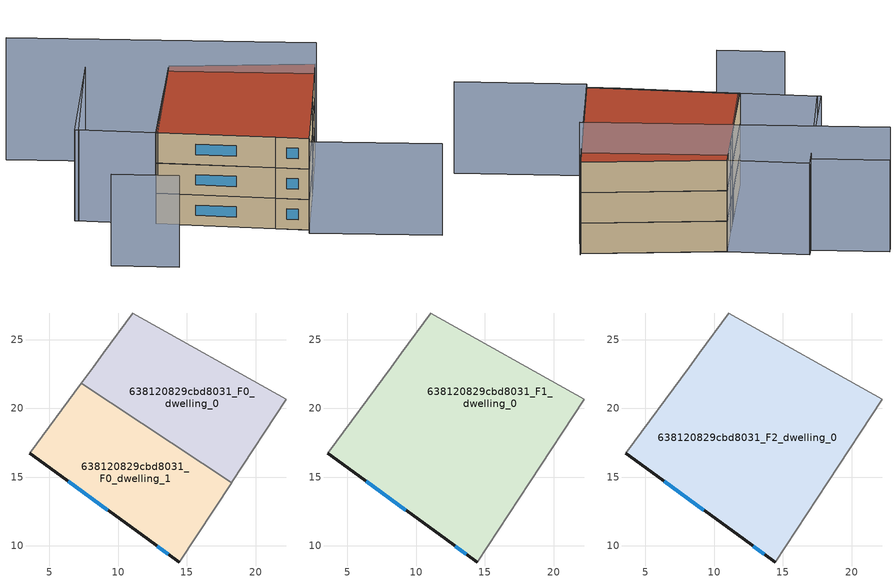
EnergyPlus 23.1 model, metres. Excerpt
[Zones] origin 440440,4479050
638120829cbd8031_F0_dwelling_0
 floor ground (EU_floor_Construction): 18.29,14.6 22.24,20.67 11.09,26.93 8.93,24.01 8.18,22.97 7.33,21.82 18.27,14.57 z0
 wall adiabatic (EU_wall_Construction): 7.33,21.82 8.18,22.97 8.93,24.01 11.09,26.93 22.24,20.67 18.29,14.6 18.27,14.57 z0:3
 wall to 638120829cbd8031_F0_dwelling_1 (EU_wall_Construction): 18.27,14.57 7.33,21.82 z0:3
638120829cbd8031_F0_dwelling_1
 floor ground (EU_floor_Construction): 14.45,8.82 18.27,14.57 7.33,21.82 3.58,16.74 12.07,10.54 z0
 wall outside (EU_wall_Construction): 14.45,8.82 12.07,10.54 3.58,16.74 z0:3
 wall adiabatic (EU_wall_Construction): 3.58,16.74 7.33,21.82 / 18.27,14.57 14.45,8.82 z0:3
 window (EU_Window_Construction): 13.66,9.39 12.86,9.97 / 9.26,12.59 6.39,14.68 z0.99:2.01
638120829cbd8031_F1_dwelling_0
 floor to 638120829cbd8031_F0_dwelling_0 (EU_floor_Construction): 18.29,14.6 22.24,20.67 11.08,26.93 8.93,24.01 8.18,22.97 7.33,21.82 18.27,14.57 z3
 floor to 638120829cbd8031_F0_dwelling_1 (EU_floor_Construction): 14.45,8.82 18.27,14.57 7.33,21.82 3.58,16.74 12.07,10.54 z3
 wall outside (EU_wall_Construction): 14.45,8.82 12.07,10.54 3.58,16.74 z3:6
 wall adiabatic (EU_wall_Construction): 3.58,16.74 8.18,22.97 8.93,24.01 11.09,26.93 22.24,20.67 18.29,14.6 14.45,8.82 z3:6
 window (EU_Window_Construction): 13.66,9.39 12.86,9.97 / 9.26,12.59 6.39,14.68 z3.99:5.01
638120829cbd8031_F2_dwelling_0
 floor to 638120829cbd8031_F1_dwelling_0 (EU_floor_Construction): 18.29,14.6 22.24,20.67 11.08,26.93 8.93,24.01 8.18,22.97 3.58,16.74 12.07,10.54 14.45,8.82 z6
 wall outside (EU_wall_Construction): 14.45,8.82 12.07,10.54 3.58,16.74 z6:9
 wall adiabatic (EU_wall_Construction): 3.58,16.74 8.18,22.97 8.93,24.01 11.09,26.93 22.24,20.67 18.29,14.6 14.45,8.82 z6:9
 window (EU_Window_Construction): 13.66,9.39 12.86,9.97 / 9.26,12.59 6.39,14.68 z6.99:8.01
 roof outside (EU_roof_Construction): 22.24,20.67 18.29,14.6 14.45,8.82 12.07,10.54 3.58,16.74 8.18,22.97 8.93,24.01 11.09,26.93 z9
shading: -3.8,12.04 1.1,8.69 / 23.85,1.98 14.15,8.36 / 14.15,8.36 22.36,20.85 / -1.03,34.31 4.69,30.45 / 4.69,30.45 -1.89,20.71 / 3.71,16.65 -2.19,20.88 / -2.19,20.88 5.19,31.16 / 5.19,31.16 11.09,26.93 / 11.09,26.93 3.71,16.65 z0:9; 21.33,19.04 -1.33,33.88 z0:12
[Building]
EU S2 Campaign: North Axis=0; Terrain=City; Solar Distribution=FullExterior
[Site:Location]
Madrid: Latitude=40.5; Longitude=-3.5; Time Zone=1; Elevation=609
[SizingPeriod:WeatherFileDays]
AnnualSizingPeriod: Begin Month=1; Begin Day of Month=1; End Month=12; End Day of Month=31; Day of Week for Start Day=Monday; Use Weather File Daylight Saving Period=No; Use Weather File Rain and Snow Indicators=No
[MATERIAL]
EU_InternalMass_Material: Roughness=MediumRough; Thickness=0.1; Conductivity=1; Density=1800; Specific Heat=900; Thermal Absorptance=0.9; Solar Absorptance=0.7; Visible Absorptance=0.7
[MATERIAL:NOMASS] Roughness=MediumRough; Thermal Absorptance=0.9; Solar Absorptance=0.7; Visible Absorptance=0.7
Name | Thermal Resistance
EU_wall_NoMass | 0.609216
EU_roof_NoMass | 0.513268
EU_floor_NoMass | 0.568163
[WINDOWMATERIAL:SIMPLEGLAZINGSYSTEM]
EU_Window_SimpleGlazing: UFactor=5.50606; Solar Heat Gain Coefficient=0.85; Visible Transmittance=0.85
[CONSTRUCTION]
EU_wall_Construction: EU_wall_NoMass
EU_roof_Construction: EU_roof_NoMass
EU_floor_Construction: EU_floor_NoMass
EU_InternalMass_Construction: EU_InternalMass_Material
EU_Window_Construction: EU_Window_SimpleGlazing
[ZONE] Type=1; Multiplier=1; Ceiling Height=autocalculate; Floor Area=autocalculate; Part of Total Floor Area=Yes
Name | Volume
638120829cbd8031_F0_dwelling_0 | 263.739
638120829cbd8031_F1_dwelling_0 | 527.439
638120829cbd8031_F2_dwelling_0 | 527.44
638120829cbd8031_F0_dwelling_1 | 263.7
[INTERNALMASS] Construction=EU_InternalMass_Construction
Name | Zone or ZoneList | Surface Area
638120829cbd8031_F0_dwelling_0_EU_InternalMass | 638120829cbd8031_F0_dwelling_0 | 87.9132
638120829cbd8031_F0_dwelling_1_EU_InternalMass | 638120829cbd8031_F0_dwelling_1 | 87.9001
638120829cbd8031_F1_dwelling_0_EU_InternalMass | 638120829cbd8031_F1_dwelling_0 | 175.814
638120829cbd8031_F2_dwelling_0_EU_InternalMass | 638120829cbd8031_F2_dwelling_0 | 175.814
[OTHEREQUIPMENT] Fuel Type=Electricity; Design Level Calculation Method=Watts/Area; Power per Zone Floor Area=1; Fraction Latent=0; Fraction Radiant=0; Fraction Lost=0; Carbon Dioxide Generation Rate=0; EndUse Subcategory=EU_Step8_InternalGains
Name | Zone or ZoneList or Space or SpaceList | Schedule
EU_Step8_InternalGain_638120829cbd8031_F0_dwelling_0_f000 | 638120829cbd8031_F0_dwelling_0 | EU_Step8_GainSchedule_638120829cbd8031_F0_dwelling_0_f000
EU_Step8_InternalGain_638120829cbd8031_F0_dwelling_1_f000 | 638120829cbd8031_F0_dwelling_1 | EU_Step8_GainSchedule_638120829cbd8031_F0_dwelling_1_f000
EU_Step8_InternalGain_638120829cbd8031_F1_dwelling_0_f000 | 638120829cbd8031_F1_dwelling_0 | EU_Step8_GainSchedule_638120829cbd8031_F1_dwelling_0_f000
EU_Step8_InternalGain_638120829cbd8031_F2_dwelling_0_f000 | 638120829cbd8031_F2_dwelling_0 | EU_Step8_GainSchedule_638120829cbd8031_F2_dwelling_0_f000
[ZONEVENTILATION:DESIGNFLOWRATE] Schedule=EU_AlwaysOn; Design Flow Rate Calculation Method=AirChanges/Hour; Air Changes per Hour=0.752966; Ventilation Type=Natural; Fan Pressure Rise=0; Fan Total Efficiency=1; Constant Term Coefficient=1; Temperature Term Coefficient=0; Velocity Term Coefficient=0; Velocity Squared Term Coefficient=0; Minimum Indoor Temperature=-100; Maximum Indoor Temperature=100; Delta Temperature=-100; Minimum Outdoor Temperature=-100; Maximum Outdoor Temperature=100; Maximum Wind Speed=40
Name | Zone or ZoneList or Space or SpaceList
EU_ConstantAir_638120829cbd8031_F0_dwelling_0 | 638120829cbd8031_F0_dwelling_0
EU_ConstantAir_638120829cbd8031_F0_dwelling_1 | 638120829cbd8031_F0_dwelling_1
EU_ConstantAir_638120829cbd8031_F1_dwelling_0 | 638120829cbd8031_F1_dwelling_0
EU_ConstantAir_638120829cbd8031_F2_dwelling_0 | 638120829cbd8031_F2_dwelling_0
[HVACTEMPLATE:THERMOSTAT] Constant Heating Setpoint=20; Constant Cooling Setpoint=50
EU_HeatOnly_638120829cbd8031_F0_dwelling_0; EU_HeatOnly_638120829cbd8031_F0_dwelling_1; EU_HeatOnly_638120829cbd8031_F1_dwelling_0; EU_HeatOnly_638120829cbd8031_F2_dwelling_0
[HVACTEMPLATE:ZONE:IDEALLOADSAIRSYSTEM] System Availability Schedule=EU_AlwaysOn; Maximum Heating Supply Air Temperature=50; Minimum Cooling Supply Air Temperature=13; Maximum Heating Supply Air Humidity Ratio=0.0156; Minimum Cooling Supply Air Humidity Ratio=0.0077; Heating Limit=NoLimit; Cooling Limit=NoLimit; Heating Availability Schedule=EU_AlwaysOn; Cooling Availability Schedule=EU_CoolingOff; Dehumidification Control Type=ConstantSensibleHeatRatio; Cooling Sensible Heat Ratio=0.7; Dehumidification Setpoint=60; Humidification Control Type=None; Humidification Setpoint=30; Outdoor Air Method=None; Outdoor Air Flow Rate per Person=0.00944; Outdoor Air Flow Rate per Zone Floor Area=0; Outdoor Air Flow Rate per Zone=0; Demand Controlled Ventilation Type=None; Outdoor Air Economizer Type=NoEconomizer; Heat Recovery Type=None; Sensible Heat Recovery Effectiveness=0.7; Latent Heat Recovery Effectiveness=0.65
Name | Template Thermostat
638120829cbd8031_F0_dwelling_0 | EU_HeatOnly_638120829cbd8031_F0_dwelling_0
638120829cbd8031_F0_dwelling_1 | EU_HeatOnly_638120829cbd8031_F0_dwelling_1
638120829cbd8031_F1_dwelling_0 | EU_HeatOnly_638120829cbd8031_F1_dwelling_0
638120829cbd8031_F2_dwelling_0 | EU_HeatOnly_638120829cbd8031_F2_dwelling_0
[SIZING:ZONE] Zone Cooling Design Supply Air Temperature Input Method=SupplyAirTemperature; Zone Cooling Design Supply Air Temperature=13; Zone Heating Design Supply Air Temperature Input Method=SupplyAirTemperature; Zone Heating Design Supply Air Temperature=50; Zone Cooling Design Supply Air Humidity Ratio=0.008; Zone Heating Design Supply Air Humidity Ratio=0.008; Cooling Design Air Flow Method=DesignDay; Cooling Design Air Flow Rate=0; Cooling Minimum Air Flow per Zone Floor Area=0.000762; Cooling Minimum Air Flow=0; Cooling Minimum Air Flow Fraction=0.2; Heating Design Air Flow Method=DesignDay; Heating Design Air Flow Rate=0; Heating Maximum Air Flow per Zone Floor Area=0.002032; Heating Maximum Air Flow=0.141576; Heating Maximum Air Flow Fraction=0.3; Account for Dedicated Outdoor Air System=No; Dedicated Outdoor Air System Control Strategy=NeutralSupplyAir; Dedicated Outdoor Air Low Setpoint Temperature for Design=autosize; Dedicated Outdoor Air High Setpoint Temperature for Design=autosize; Zone Load Sizing Method=Sensible Load Only No Latent Load; Zone Latent Cooling Design Supply Air Humidity Ratio Input Method=HumidityRatioDifference; Zone Cooling Design Supply Air Humidity Ratio Difference=0.005; Zone Latent Heating Design Supply Air Humidity Ratio Input Method=HumidityRatioDifference; Zone Humidification Design Supply Air Humidity Ratio Difference=0.005
638120829cbd8031_F0_dwelling_0; 638120829cbd8031_F0_dwelling_1; 638120829cbd8031_F1_dwelling_0; 638120829cbd8031_F2_dwelling_0
[SCHEDULE:CONSTANT]
Name | Hourly Value
EU_AlwaysOn | 1
EU_CoolingOff | 0
[SCHEDULE:FILE] Column Number=1; Rows to Skip at Top=0; Number of Hours of Data=8760; Column Separator=Comma; Interpolate to Timestep=No; Minutes per Item=60; Adjust Schedule for Daylight Savings=Yes
Name | File
EU_Step8_GainSchedule_638120829cbd8031_F0_dwelling_0_f000 | ../../schedules/638120829cbd8031/638120829cbd8031_F0_dwelling_0_f000_gain.csv
EU_Step8_GainSchedule_638120829cbd8031_F0_dwelling_1_f000 | ../../schedules/638120829cbd8031/638120829cbd8031_F0_dwelling_1_f000_gain.csv
EU_Step8_GainSchedule_638120829cbd8031_F1_dwelling_0_f000 | ../../schedules/638120829cbd8031/638120829cbd8031_F1_dwelling_0_f000_gain.csv
EU_Step8_GainSchedule_638120829cbd8031_F2_dwelling_0_f000 | ../../schedules/638120829cbd8031/638120829cbd8031_F2_dwelling_0_f000_gain.csv
